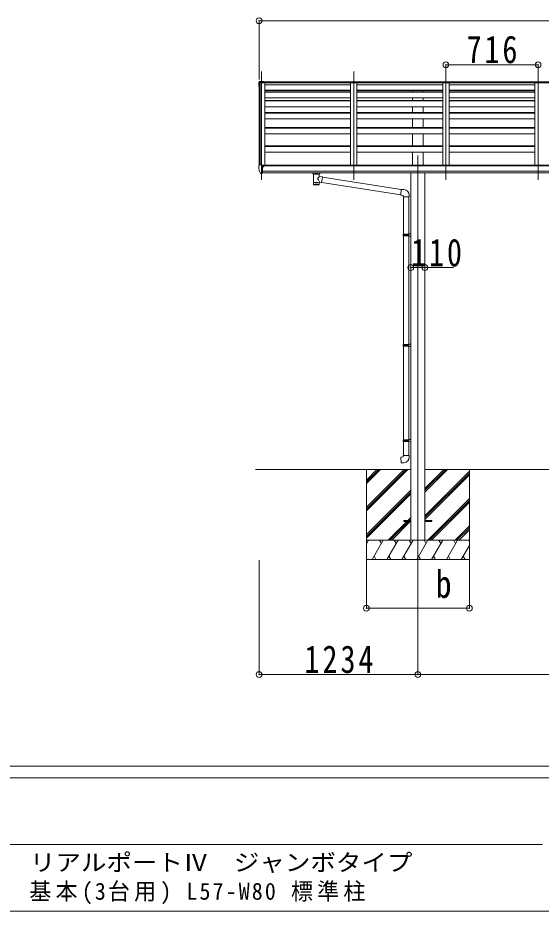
# Model space of a CAD drawing. Units: millimetres at full size. Extents: x -12578 to 12718, y -8779 to 8681.
# Drawn here: x 47 to 4112, y -8779 to -1843 of the extents above; entities that cross this region are included whole.
import ezdxf
from ezdxf.enums import TextEntityAlignment as Align

# ---------------------------------------------------------------- set-up
doc = ezdxf.new("R2010")
doc.units = ezdxf.units.MM
doc.header["$LTSCALE"] = 45
doc.header["$PDMODE"] = 32
doc.header["$PDSIZE"] = 45
for name, color, linetype, lineweight in [('0-0_0', 7, 'Continuous', 9), ('0-1_本体', 4, 'Continuous', 9), ('0-2_部品', 7, 'Continuous', 9), ('0-8_PARTS2', 2, 'Continuous', 9), ('0-A_寸法', 6, 'Continuous', 9), ('F-0_240', 7, 'Continuous', 9)]:
    doc.layers.add(name, color=color, linetype=linetype, lineweight=lineweight)
doc.styles.add('ＭＳ ゴシック', font='')
doc.styles.get('ＭＳ ゴシック').set_extended_font_data('MS Gothic')

msp = doc.modelspace()

# ---------------------------------------------------------------- linework, layer by layer
at = {"layer": '0-0_0'}
for p, q in [((1892.12, -5349.22), (3099.08, -5349.22)), ((2754.08, -5349.22), (2754.08, -6049.22)), ((2754.08, -5643.4), (3048.26, -5349.22)), ((2754.08, -5657.54), (3062.4, -5349.22)), ((2754.08, -5671.68), (3076.55, -5349.22)), ((2754.08, -5459.55), (2864.41, -5349.22)), ((2754.08, -5445.41), (2850.27, -5349.22)), ((2754.08, -5431.26), (2836.13, -5349.22)), ((3209.08, -5525.05), (3384.91, -5349.22)), ((3209.08, -5510.91), (3370.77, -5349.22)), ((3209.08, -5496.76), (3356.63, -5349.22)), ((3209.08, -5349.22), (6399.08, -5349.22)), ((3209.08, -5708.89), (3554.08, -5363.9)), ((3209.08, -5723.04), (3554.08, -5378.04)), ((3209.08, -5737.18), (3554.08, -5392.18)), ((3554.08, -5349.22), (3554.08, -6049.22)), ((2754.08, -5855.53), (3099.08, -5510.53)), ((2754.08, -5869.67), (3099.08, -5524.67)), ((2754.08, -5883.81), (3099.08, -5538.81)), ((3230.89, -5899.22), (3554.08, -5576.03)), ((3245.03, -5899.22), (3554.08, -5590.17)), ((3259.18, -5899.22), (3554.08, -5604.31)), ((2922.52, -5899.22), (3067.18, -5754.56)), ((2936.67, -5899.22), (3081.32, -5754.56)), ((2950.81, -5899.22), (3095.46, -5754.56)), ((3076.18, -5745.56), (3099.08, -5722.66)), ((3090.32, -5745.56), (3099.08, -5736.8)), ((3443.02, -5899.22), (3554.08, -5788.16)), ((3457.17, -5899.22), (3554.08, -5802.3)), ((3471.31, -5900.06), (3554.08, -5817.29)), ((3554.08, -5899.22), (2754.08, -5899.22)), ((2754.08, -5926.72), (2769.96, -5899.22)), ((2798.83, -6049.22), (2885.43, -5899.22)), ((2870.43, -5925.2), (2855.43, -5899.22)), ((2914.3, -6049.22), (3000.9, -5899.22)), ((2985.9, -5925.2), (2970.9, -5899.22)), ((3029.77, -6049.22), (3116.37, -5899.22)), ((3101.37, -5925.2), (3086.37, -5899.22)), ((3145.24, -6049.22), (3231.84, -5899.22)), ((3216.84, -5925.2), (3201.84, -5899.22)), ((3260.71, -6049.22), (3347.31, -5899.22)), ((3332.31, -5925.2), (3317.31, -5899.22)), ((3376.18, -6049.22), (3462.78, -5899.22)), ((3432.78, -5899.22), (3447.78, -5925.2)), ((3491.65, -6049.22), (3554.08, -5941.08)), ((3548.25, -5899.22), (3554.08, -5909.32)), ((2813.83, -6023.24), (2828.83, -6049.22)), ((2929.3, -6023.24), (2944.3, -6049.22)), ((3044.77, -6023.24), (3059.77, -6049.22)), ((3160.24, -6023.24), (3175.24, -6049.22)), ((3275.71, -6023.24), (3290.71, -6049.22)), ((3391.18, -6023.24), (3406.18, -6049.22)), ((3506.65, -6023.24), (3521.65, -6049.22)), ((2754.08, -6049.22), (3554.08, -6049.22))]:
    msp.add_line(p, q, dxfattribs=at)
at = {"layer": '0-1_本体'}
for p, q in [((1920.1, -2349.34), (1920.08, -2989.45)), ((1921.04, -2348.5), (1928.87, -2348.08)), ((1929.08, -2348.07), (1929.08, -2982.91)), ((1929.78, -2982.91), (1929.78, -2348.07)), ((7656.08, -2345.61), (1952.09, -2345.61)), ((7656.08, -2346.51), (1952.09, -2346.51)), ((1955.59, -2338.41), (7652.58, -2338.41)), ((7652.58, -2339.98), (1955.59, -2339.98)), ((1965.08, -2346.51), (1965.08, -2992.72)), ((2631.08, -2346.51), (2631.08, -2986.31)), ((2681.08, -2346.51), (2681.08, -2986.31)), ((3347.08, -2346.51), (3347.08, -2986.31)), ((3397.08, -2346.51), (3397.08, -2986.31)), ((4063.08, -2346.51), (4063.08, -2986.31)), ((2631.08, -2361.72), (1965.08, -2361.72)), ((2631.08, -2405.25), (1965.08, -2405.25)), ((2631.08, -2406.32), (1965.08, -2406.32)), ((2631.08, -2407.62), (1965.08, -2407.62)), ((1965.08, -2416.46), (2631.08, -2416.46)), ((2631.08, -2419.04), (1965.08, -2419.04)), ((3347.08, -2361.72), (2681.08, -2361.72)), ((3347.08, -2405.25), (2681.08, -2405.25)), ((3347.08, -2406.32), (2681.08, -2406.32)), ((3347.08, -2407.62), (2681.08, -2407.62)), ((2681.08, -2416.46), (3347.08, -2416.46)), ((3347.08, -2419.04), (2681.08, -2419.04)), ((3111.58, -2416.46), (3111.58, -2407.62)), ((3196.58, -2416.46), (3196.58, -2407.62)), ((4063.08, -2361.72), (3397.08, -2361.72)), ((4063.08, -2405.25), (3397.08, -2405.25)), ((4063.08, -2406.32), (3397.08, -2406.32)), ((4063.08, -2407.62), (3397.08, -2407.62)), ((3397.08, -2416.46), (4063.08, -2416.46)), ((4063.08, -2419.04), (3397.08, -2419.04)), ((2631.08, -2463.77), (1965.08, -2463.77)), ((1965.08, -2484.36), (2631.08, -2484.36)), ((1965.08, -2487.93), (2631.08, -2487.93)), ((3347.08, -2463.77), (2681.08, -2463.77)), ((2681.08, -2484.36), (3347.08, -2484.36)), ((2681.08, -2487.93), (3347.08, -2487.93)), ((3111.58, -2484.36), (3111.58, -2463.77)), ((3196.58, -2484.36), (3196.58, -2463.77)), ((4063.08, -2463.77), (3397.08, -2463.77)), ((3397.08, -2484.36), (4063.08, -2484.36)), ((3397.08, -2487.93), (4063.08, -2487.93)), ((1965.08, -2532.48), (2631.08, -2532.48)), ((2681.08, -2532.48), (3347.08, -2532.48)), ((3111.58, -2576.93), (3111.58, -2532.48)), ((3196.58, -2576.93), (3196.58, -2532.48)), ((3397.08, -2532.48), (4063.08, -2532.48)), ((1965.08, -2576.93), (2631.08, -2576.93)), ((2631.08, -2581.59), (1965.08, -2581.59)), ((1965.08, -2625.86), (2631.08, -2625.86)), ((2681.08, -2576.93), (3347.08, -2576.93)), ((3347.08, -2581.59), (2681.08, -2581.59)), ((2681.08, -2625.86), (3347.08, -2625.86)), ((3111.58, -2694.13), (3111.58, -2625.86)), ((3196.58, -2694.13), (3196.58, -2625.86)), ((3397.08, -2576.93), (4063.08, -2576.93)), ((4063.08, -2581.59), (3397.08, -2581.59)), ((3397.08, -2625.86), (4063.08, -2625.86)), ((1965.08, -2694.13), (2631.08, -2694.13)), ((1965.08, -2699.85), (2631.08, -2699.85)), ((2681.08, -2694.13), (3347.08, -2694.13)), ((2681.08, -2699.85), (3347.08, -2699.85)), ((3397.08, -2694.13), (4063.08, -2694.13)), ((3397.08, -2699.85), (4063.08, -2699.85)), ((1965.08, -2743.8), (2631.08, -2743.8)), ((2681.08, -2743.8), (3347.08, -2743.8)), ((3111.58, -2835.52), (3111.58, -2743.8)), ((3196.58, -2835.52), (3196.58, -2743.8)), ((3397.08, -2743.8), (4063.08, -2743.8)), ((1965.08, -2835.52), (2631.08, -2835.52)), ((1965.08, -2842.32), (2631.08, -2842.32)), ((2681.08, -2835.52), (3347.08, -2835.52)), ((2681.08, -2842.32), (3347.08, -2842.32)), ((3397.08, -2835.52), (4063.08, -2835.52)), ((3397.08, -2842.32), (4063.08, -2842.32)), ((1965.08, -2885.87), (2631.08, -2885.87)), ((2681.08, -2885.87), (3347.08, -2885.87)), ((3111.58, -2986.31), (3111.58, -2885.87)), ((3196.58, -2986.31), (3196.58, -2885.87)), ((3397.08, -2885.87), (4063.08, -2885.87)), ((7661.58, -2992.72), (1946.58, -2992.72)), ((1946.58, -3034.31), (7661.58, -3034.31)), ((7661.58, -3046.16), (1946.58, -3046.08)), ((7638.08, -2986.31), (1970.08, -2986.31)), ((1970.08, -2992.72), (1970.08, -2986.38)), ((3099.08, -3046.1), (3099.08, -5899.22)), ((3209.08, -3046.1), (3209.08, -5899.22))]:
    msp.add_line(p, q, dxfattribs=at)
msp.add_circle((1954.06, -2997.82), 3, dxfattribs=at)
msp.add_arc((1921.09, -2349.49), 1, 93, 173.32986, dxfattribs=at)
at = {"layer": '0-2_部品'}
for p, q in [((1918.09, -2345.9), (1918.09, -2349.98)), ((1918.09, -2350.66), (1918.09, -2349.98)), ((1923.11, -2337.75), (1918.63, -2344.17)), ((1918.63, -2344.17), (1918.63, -2347.7)), ((1919.59, -2350.66), (1919.59, -2349.98)), ((1924.29, -2339.18), (1919.87, -2346.6)), ((1928.98, -2345.91), (1920.93, -2346.31)), ((1928.98, -2346.58), (1920.93, -2347)), ((1921.01, -2348.49), (1929.02, -2348.07)), ((1930.12, -2336.94), (1923.87, -2337.32)), ((1924.29, -2339.18), (1940.09, -2338.35)), ((1924.43, -2338.06), (1924.43, -2338.78)), ((1928.98, -2346.58), (1952.09, -2345.17)), ((1929.02, -2348.07), (1952.09, -2348.07)), ((1940.09, -2336.33), (1936.05, -2336.58)), ((1940.09, -2337.1), (1940.09, -2336.33)), ((1955.59, -2337.28), (1940.09, -2336.33)), ((1940.09, -2336.33), (1940.09, -2337.1)), ((1940.09, -2337.1), (1940.09, -2337.83)), ((1955.59, -2339.16), (1940.09, -2338.34)), ((1940.09, -2340.75), (1940.09, -2338.35)), ((1955.59, -2341.57), (1952.09, -2341.38)), ((1955.59, -2342.87), (1952.09, -2342.87)), ((1952.09, -2345.17), (1952.09, -2348.07)), ((1955.59, -2337.28), (1955.59, -2338.05)), ((1955.59, -2338.05), (1955.59, -2338.77)), ((1955.59, -2338.77), (1955.59, -2339.16)), ((1955.59, -2339.16), (1955.59, -2341.57)), ((1955.59, -2342.87), (1955.59, -2341.57)), ((1918.08, -2992.28), (1918.08, -2992.91)), ((1924.99, -2983.47), (1920.93, -2989.28)), ((1932.46, -3049.59), (1922.71, -3034.22)), ((1938.58, -3051.32), (1934.87, -3051.09)), ((1938.58, -3051.32), (1940.08, -3051.41)), ((1940.08, -3051.41), (1940.08, -2982.91)), ((1941.58, -2983.82), (1940.08, -2983.82)), ((1946.58, -2992.64), (1940.08, -2992.24)), ((1940.08, -3049.21), (1940.58, -3049.21)), ((1940.58, -3049.21), (1941.08, -3048.21)), ((1946.58, -3048.21), (1941.08, -3048.21)), ((1941.58, -2983.82), (1941.58, -2989.99)), ((1951.26, -2985.32), (1941.58, -2984.6)), ((1941.58, -2987.59), (1955.58, -2987.65)), ((1951.06, -2997.82), (1951.58, -2997.82)), ((1951.58, -2997.82), (1951.88, -2997.82)), ((1952.08, -2987.64), (1952.08, -2985.74)), ((1956.58, -2988.76), (1956.58, -2992.72)), ((2338.58, -3052.2), (2338.58, -3046.09)), ((2392.58, -3052.2), (2392.58, -3046.09)), ((2342.68, -3056.71), (2342.67, -3137)), ((2388.48, -3074.28), (2388.48, -3056.69)), ((2413.7, -3078.19), (2388.48, -3074.27)), ((2388.5, -3137), (2388.48, -3120.37)), ((2388.48, -3120.62), (2406.68, -3123.44)), ((2413.7, -3078.19), (2406.68, -3123.44)), ((3025.15, -3175.11), (2413.39, -3080.2)), ((3021.48, -3217.04), (2406.95, -3121.7)), ((3046, -3176.67), (3025.17, -3174.84)), ((3041.08, -3232.41), (3087.08, -3232.41)), ((3043.08, -3232.41), (3043.08, -3522.69)), ((3085.08, -3232.41), (3085.08, -3520.13)), ((3087.08, -3232.41), (3087.08, -3221.5)), ((3041.08, -3524.69), (3042.08, -3522.69)), ((3041.08, -3524.69), (3085.08, -3524.69)), ((3041.08, -3524.69), (3041.08, -3532.69)), ((3041.08, -3532.69), (3085.08, -3532.69)), ((3041.08, -3532.69), (3042.08, -3534.69)), ((3042.08, -3522.69), (3085.08, -3522.69)), ((3042.08, -3534.69), (3085.08, -3534.69)), ((3043.08, -3534.69), (3043.08, -4378.88)), ((3080.61, -3524.69), (3080.18, -3522.69)), ((3083.08, -3520.19), (3099.08, -3519.72)), ((3083.08, -3522.19), (3083.08, -3520.19)), ((3083.08, -3522.19), (3085.08, -3522.19)), ((3083.08, -3537.19), (3083.08, -3535.19)), ((3083.08, -3537.19), (3099.08, -3537.66)), ((3085.08, -3537.25), (3085.08, -4376.32)), ((3099.08, -3519.72), (3099.08, -3537.66)), ((3041.08, -4380.88), (3042.08, -4378.88)), ((3041.08, -4380.88), (3085.08, -4380.88)), ((3041.08, -4380.88), (3041.08, -4388.88)), ((3041.08, -4388.88), (3085.08, -4388.88)), ((3041.08, -4388.88), (3042.08, -4390.88)), ((3042.08, -4378.88), (3085.08, -4378.88)), ((3042.08, -4390.88), (3085.08, -4390.88)), ((3043.08, -4390.88), (3043.08, -5119.07)), ((3080.61, -4380.88), (3080.18, -4378.88)), ((3083.08, -4376.38), (3099.08, -4375.91)), ((3083.08, -4378.38), (3083.08, -4376.38)), ((3083.08, -4378.38), (3085.08, -4378.38)), ((3083.08, -4393.38), (3083.08, -4391.38)), ((3083.08, -4393.38), (3099.08, -4393.85)), ((3085.08, -4393.44), (3085.08, -5116.51)), ((3099.08, -4375.91), (3099.08, -4393.85)), ((3041.08, -5121.07), (3042.08, -5119.07)), ((3041.08, -5121.07), (3085.08, -5121.07)), ((3041.08, -5121.07), (3041.08, -5129.07)), ((3041.08, -5129.07), (3085.08, -5129.07)), ((3041.08, -5129.07), (3042.08, -5131.07)), ((3042.08, -5119.07), (3085.08, -5119.07)), ((3042.08, -5131.07), (3085.08, -5131.07)), ((3043.08, -5131.07), (3043.08, -5241.07)), ((3080.61, -5121.07), (3080.18, -5119.07)), ((3083.08, -5116.57), (3099.08, -5116.1)), ((3083.08, -5118.57), (3083.08, -5116.57)), ((3083.08, -5118.57), (3085.08, -5118.57)), ((3083.08, -5133.57), (3083.08, -5131.57)), ((3099.08, -5116.1), (3099.08, -5134.04)), ((3083.08, -5133.57), (3099.08, -5134.04)), ((3085.08, -5133.63), (3085.08, -5241.07)), ((3041.08, -5241.07), (3087.08, -5241.07)), ((3041.08, -5251.07), (3041.08, -5241.07)), ((3087.08, -5241.07), (3087.08, -5251.98))]:
    msp.add_line(p, q, dxfattribs=at)
at = {"layer": '0-2_部品', "color": 4}
for p, q in [((3044.28, -5745.56), (3044.28, -5754.56)), ((3044.28, -5745.56), (3099.08, -5745.56)), ((3044.28, -5754.56), (3099.08, -5754.56)), ((3209.08, -5745.56), (3263.88, -5745.56)), ((3209.08, -5754.56), (3263.88, -5754.56)), ((3263.88, -5745.56), (3263.88, -5754.56))]:
    msp.add_line(p, q, dxfattribs=at)
at = {"layer": '0-2_部品'}
for points in [[(1923.87, -2337.32), (1923.99, -2337.33), (1924.33, -2337.54), (1924.43, -2338.06)], [(1924.43, -2338.78), (1924.37, -2338.99), (1924.29, -2339.18)], [(1928.98, -2345.91), (1952.09, -2344.53), (1952.09, -2345.17)], [(1940.09, -2338.35), (1940.09, -2337.83), (1940.09, -2337.1)], [(1940.09, -2340.75), (1952.09, -2341.17), (1952.09, -2344.53)], [(1940.08, -2982.91), (1928.08, -2982.91), (1925.75, -2983.05)], [(1940.08, -3037.52), (1943.25, -3037.11), (1946.58, -3036.68)], [(1946.58, -3048.21), (1946.58, -2989.99), (1941.58, -2989.99)], [(1951.26, -2985.32), (1951.43, -2985.34), (1951.58, -2985.37), (1951.73, -2985.41), (1951.85, -2985.47), (1951.95, -2985.53), (1952.02, -2985.59), (1952.07, -2985.66), (1952.08, -2985.74)], [(1951.88, -2996.64), (1951.88, -2997.82), (1956.58, -2997.82)], [(1956.58, -2996.21), (1956.58, -2997.82), (1957.06, -2997.82)], [(2338.62, -3052.26), (2338.6, -3051.91), (2338.84, -3050.95), (2339.36, -3050.07), (2340.17, -3049.23), (2341.28, -3048.43), (2342.68, -3047.7)], [(2388.48, -3047.72), (2388.72, -3047.81), (2390.07, -3048.55), (2391.18, -3049.39), (2391.94, -3050.26), (2392.4, -3051.16), (2392.57, -3052.04)], [(2338.62, -3052.15), (2338.6, -3052.5), (2338.84, -3053.46), (2339.36, -3054.34), (2340.17, -3055.18), (2341.28, -3055.98), (2342.68, -3056.71)], [(2388.48, -3056.69), (2388.72, -3056.6), (2390.07, -3055.86), (2391.18, -3055.02), (2391.94, -3054.15), (2392.4, -3053.25), (2392.57, -3052.37)], [(3025.17, -3174.84), (3021.16, -3220.67), (3041.08, -3222.41), (3041.08, -3232.41)], [(3080.61, -3524.69), (3080.61, -3532.69), (3080.18, -3534.69)], [(3083.08, -3535.19), (3085.08, -3535.19), (3085.08, -3522.19)], [(3080.61, -4380.88), (3080.61, -4388.88), (3080.18, -4390.88)], [(3083.08, -4391.38), (3085.08, -4391.38), (3085.08, -4378.38)], [(3080.61, -5121.07), (3080.61, -5129.07), (3080.18, -5131.07)], [(3083.08, -5131.57), (3085.08, -5131.57), (3085.08, -5118.57)], [(3046, -5296.81), (3025.17, -5298.64), (3021.16, -5252.81), (3041.08, -5251.07)]]:
    msp.add_lwpolyline(points, dxfattribs=at)
for centre, radius, start, end in [((1921.08, -2349.99), 2.99, 92.88363, 179.89821), ((2118.58, -2350.66), 200.5, 180.00038, 188.11165), ((1921.35, -2349.51), 3.27, 116.90088, 146.38921), ((2118.59, -2350.31), 199.01, 180.00039, 184.08805), ((2118.59, -2350.66), 199.01, 180.00039, 184.08802), ((1921.09, -2349.99), 1.5, 92.88363, 179.89821), ((1923.93, -2338.32), 1, 93.49169, 145.07667), ((1920.66, -2133.49), 203.67, 272.66471, 274.33431), ((1921.08, -2992.28), 3, 93, 180), ((2110.57, -2992.9), 192.49, 180.0008, 192.1233), ((1925.31, -3032.72), 3, 191.83348, 210), ((1925.81, -2984.05), 1, 93.5, 145), ((1935.06, -3048.09), 3, 210, 266.5), ((1954.08, -2997.82), 2.5, 151.64236, 180), ((1954.08, -2997.82), 2.5, 0, 151.64236), ((2355.65, -3097.42), 51.38, 92.46126, 104.61963), ((2375.54, -3097.42), 51.38, 75.38037, 87.53874), ((3042.08, -3221.5), 45, 0, 85), ((3042.08, -5251.98), 45, 275, 0)]:
    msp.add_arc(centre, radius, start, end, dxfattribs=at)
for centre, major_axis, ratio, start_param, end_param in [((1921.09, -2345.9), (0, -3.01), 0.996195, 4.1015237, 4.712389), ((1921.09, -2349.86), (-0.11, 3.55), 0.844901, 0.0150814, 0.3799029), ((1955.58, -2988.75), (-0.02, 1.1), 0.906239, 4.6917496, 6.2625459), ((2365.58, -3057.9), (-22.91, -0.42), 0.072511, 4.711586, 6.2823824), ((2365.61, -3056.27), (-22.91, -0.42), 0.072511, 4.711586, 6.2823824), ((2365.56, -3056.28), (22.92, -0.42), 0.07247, 0.0008089, 1.5716053), ((2365.56, -3057.9), (22.92, -0.42), 0.07247, 0.0008089, 1.5716053), ((2365.58, -3093.83), (-22.81, 26.62), 0.234429, 3.1563334, 4.5976381), ((2368.14, -3096.47), (20.32, 22.25), 0.045535, 4.9756507, 6.2441899), ((2376.58, -3052.2), (16, 0), 0.361356, 0, 0.0194874), ((2376.58, -3052.2), (16, 0), 0.361356, 6.2636979, 6.2831853), ((2365.58, -3137), (22.92, 0), 0.101955, 6.2829723, 9.4248207), ((2365.58, -3137), (22.92, 0), 0.101955, 3.1415499, 6.2833984), ((2365.58, -3124.56), (22.91, 0), 0.122865, 6.2831853, 9.424778)]:
    msp.add_ellipse(centre, major_axis=major_axis, ratio=ratio, start_param=start_param, end_param=end_param, dxfattribs=at)
at = {"layer": '0-8_PARTS2'}
for p, q in [((1940.09, -2258.43), (1940.08, -3099.99)), ((2656.09, -2258.43), (2656.08, -3099.99)), ((3372.09, -2258.43), (3372.08, -3099.99)), ((4088.09, -2258.43), (4088.08, -3099.99)), ((3154.08, -2911.18), (3154.08, -6117.21))]:
    msp.add_line(p, q, dxfattribs=at)
at = {"layer": '0-A_寸法'}
for p, q in [((1920.09, -1865.32), (1920.09, -2320.9)), ((1920.09, -1865.32), (7688.08, -1865.32)), ((3372.09, -2206.76), (3372.09, -2324.37)), ((3372.09, -2206.76), (4088.09, -2206.76)), ((4088.09, -2206.76), (4088.09, -2324.37)), ((3099.08, -3782.45), (3209.08, -3782.45)), ((3209.08, -3782.45), (3430.82, -3782.45)), ((1920.09, -6942.1), (1920.09, -6052.7)), ((2754.08, -6427.11), (2754.08, -6052.7)), ((3154.08, -6942.1), (3154.08, -6052.7)), ((3554.08, -6427.11), (3554.08, -6052.7)), ((2754.08, -6427.11), (3554.08, -6427.11)), ((1920.09, -6942.1), (3154.08, -6942.1)), ((3154.08, -6942.1), (6454.08, -6942.1))]:
    msp.add_line(p, q, dxfattribs=at)
for p in [(1920.09, -1865.32), (3372.09, -2206.76), (4088.09, -2206.76), (3099.08, -3782.45), (3209.08, -3782.45), (2754.08, -6427.11), (3554.08, -6427.11), (1920.09, -6942.1), (3154.08, -6942.1)]:
    msp.add_point(p, dxfattribs=at)
at = {"layer": 'F-0_240', "color": 5}
for p, q in [((-12578.18, -7653.98), (12081.82, -7653.98)), ((-12578.18, -7743.98), (8081.68, -7743.98)), ((-5103.32, -8261.48), (4121.68, -8261.48)), ((-12578.18, -8778.98), (12081.82, -8778.98))]:
    msp.add_line(p, q, dxfattribs=at)

# ---------------------------------------------------------------- texts
at = {"layer": '0-A_寸法', "color": 7, "style": 'ＭＳ ゴシック', "width": 0.85}
msp.add_text('b', height=214.4, dxfattribs=at).set_placement((3292.21, -6410.31), align=Align.BOTTOM_LEFT)
at = {"layer": '0-A_寸法', "color": 7, "char_height": 214.4, "attachment_point": 7, "style": 'ＭＳ ゴシック'}
for s, insert in [('\\T1.19;\\W0.8;716', (3533.21, -2197.76)), ('\\T1.19;\\W0.8;110', (3102.21, -3775.25)), ('\\T1.2;\\W0.8;1234', (2272.71, -6933.1))]:
    msp.add_mtext(s, dxfattribs=dict(at, insert=insert))
at = {"layer": 'F-0_240', "style": 'ＭＳ ゴシック', "width": 1.1}
msp.add_text('リアルポートⅣ\u3000ジャンボタイプ', height=132, dxfattribs=at).set_placement((140.59, -8506.57), align=Align.BOTTOM_LEFT)
at = {"layer": 'F-0_240', "insert": (135.99, -8725.57), "char_height": 132, "attachment_point": 7, "style": 'ＭＳ ゴシック'}
msp.add_mtext('\\T1.19;\\W0.95;基本(3台用)\\~L57-W80\\~標準柱', dxfattribs=at)

doc.saveas('drawing.dxf')
